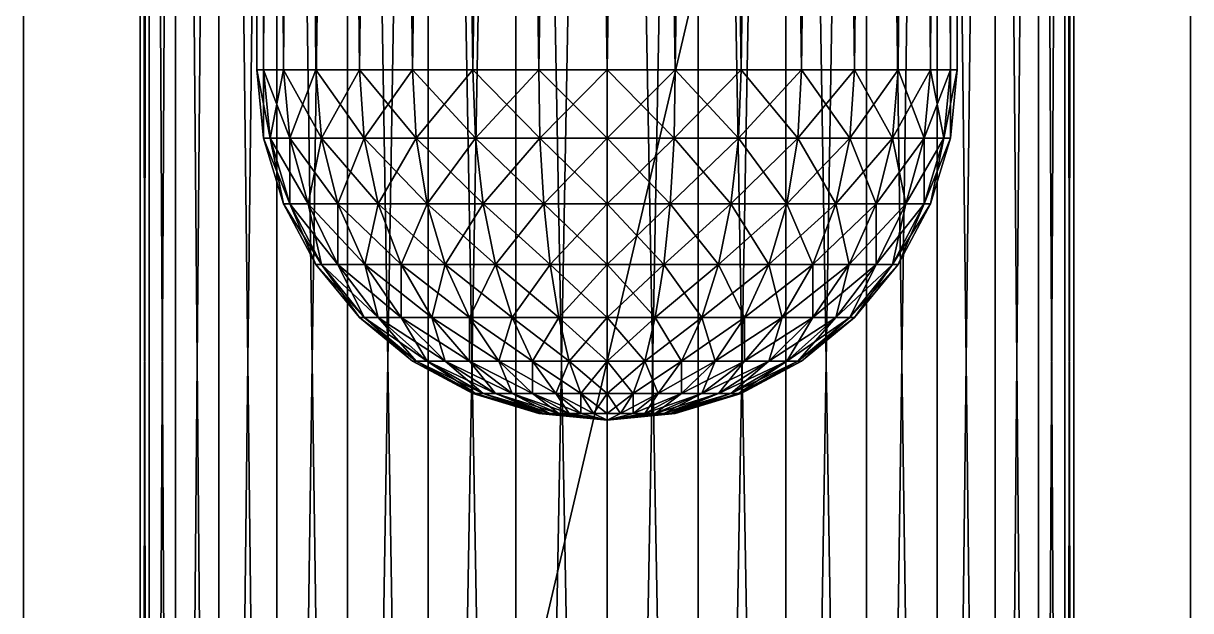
# Model space of a CAD drawing. Header units: millimetres. Extents: x -510 to 550, y -577 to 577.
# Drawn here: x 410 to 450, y 356.47 to 376.6 of the extents above; entities that cross this region are included whole.
import ezdxf

# ---------------------------------------------------------------- set-up
doc = ezdxf.new("R2010")
doc.units = ezdxf.units.MM
for name, color, linetype, true_color in [('front_left_support_collision', 7, 'Continuous', 0x5c6b75), ('structure_left_front_axle', 7, 'Continuous', 0x5c6b75), ('structure_left_front_bridge', 7, 'Continuous', 0x5c6b75)]:
    doc.layers.add(name, color=color, linetype=linetype, true_color=true_color)

msp = doc.modelspace()

# ---------------------------------------------------------------- linework, layer by layer
at = {"layer": 'front_left_support_collision', "true_color": 0x5c6b75}
for points in [[(410, 280, -122.5), (450, 450, -122.5), (450, 280, -122.5)], [(410, 280, -122.5), (410, 450, -122.5), (450, 450, -122.5)], [(410, 280, -97.5), (450, 280, -97.5), (450, 450, -97.5)], [(410, 280, -97.5), (450, 450, -97.5), (410, 450, -97.5)], [(410, 450, -122.5), (410, 280, -122.5), (410, 280, -97.5)], [(410, 450, -122.5), (410, 280, -97.5), (410, 450, -97.5)], [(450, 280, -122.5), (450, 450, -122.5), (450, 450, -97.5)], [(450, 280, -122.5), (450, 450, -97.5), (450, 280, -97.5)]]:
    msp.add_3dface(points, dxfattribs=at)
at = {"layer": 'structure_left_front_axle', "true_color": 0x5c6b75}
for points in [[(418.231, 525, -277.659), (418, 525, -280), (418, 375, -280)], [(418.231, 525, -277.659), (418, 375, -280), (418.231, 375, -277.659)], [(418, 525, -280), (418.231, 525, -282.341), (418.231, 375, -282.341)], [(418, 525, -280), (418.231, 375, -282.341), (418, 375, -280)], [(418.913, 525, -275.408), (418.231, 525, -277.659), (418.231, 375, -277.659)], [(418.913, 525, -275.408), (418.231, 375, -277.659), (418.913, 375, -275.408)], [(418.231, 525, -282.341), (418.913, 525, -284.592), (418.913, 375, -284.592)], [(418.231, 525, -282.341), (418.913, 375, -284.592), (418.231, 375, -282.341)], [(420.022, 525, -273.333), (418.913, 525, -275.408), (418.913, 375, -275.408)], [(420.022, 525, -273.333), (418.913, 375, -275.408), (420.022, 375, -273.333)], [(418.913, 525, -284.592), (420.022, 525, -286.667), (420.022, 375, -286.667)], [(418.913, 525, -284.592), (420.022, 375, -286.667), (418.913, 375, -284.592)], [(421.515, 525, -271.515), (420.022, 525, -273.333), (420.022, 375, -273.333)], [(421.515, 525, -271.515), (420.022, 375, -273.333), (421.515, 375, -271.515)], [(420.022, 525, -286.667), (421.515, 525, -288.485), (421.515, 375, -288.485)], [(420.022, 525, -286.667), (421.515, 375, -288.485), (420.022, 375, -286.667)], [(423.333, 525, -270.022), (421.515, 525, -271.515), (421.515, 375, -271.515)], [(423.333, 525, -270.022), (421.515, 375, -271.515), (423.333, 375, -270.022)], [(421.515, 525, -288.485), (423.333, 525, -289.978), (423.333, 375, -289.978)], [(421.515, 525, -288.485), (423.333, 375, -289.978), (421.515, 375, -288.485)], [(425.408, 525, -268.913), (423.333, 525, -270.022), (423.333, 375, -270.022)], [(425.408, 525, -268.913), (423.333, 375, -270.022), (425.408, 375, -268.913)], [(423.333, 525, -289.978), (425.408, 525, -291.087), (425.408, 375, -291.087)], [(423.333, 525, -289.978), (425.408, 375, -291.087), (423.333, 375, -289.978)], [(427.659, 525, -268.231), (425.408, 525, -268.913), (425.408, 375, -268.913)], [(427.659, 525, -268.231), (425.408, 375, -268.913), (427.659, 375, -268.231)], [(425.408, 525, -291.087), (427.659, 525, -291.769), (427.659, 375, -291.769)], [(425.408, 525, -291.087), (427.659, 375, -291.769), (425.408, 375, -291.087)], [(430, 525, -268), (427.659, 525, -268.231), (427.659, 375, -268.231)], [(430, 525, -268), (427.659, 375, -268.231), (430, 375, -268)], [(427.659, 525, -291.769), (430, 525, -292), (430, 375, -292)], [(427.659, 525, -291.769), (430, 375, -292), (427.659, 375, -291.769)], [(432.341, 525, -268.231), (430, 525, -268), (430, 375, -268)], [(432.341, 525, -268.231), (430, 375, -268), (432.341, 375, -268.231)], [(430, 525, -292), (432.341, 525, -291.769), (432.341, 375, -291.769)], [(430, 525, -292), (432.341, 375, -291.769), (430, 375, -292)], [(434.592, 525, -268.913), (432.341, 525, -268.231), (432.341, 375, -268.231)], [(434.592, 525, -268.913), (432.341, 375, -268.231), (434.592, 375, -268.913)], [(432.341, 525, -291.769), (434.592, 525, -291.087), (434.592, 375, -291.087)], [(432.341, 525, -291.769), (434.592, 375, -291.087), (432.341, 375, -291.769)], [(436.667, 525, -270.022), (434.592, 525, -268.913), (434.592, 375, -268.913)], [(436.667, 525, -270.022), (434.592, 375, -268.913), (436.667, 375, -270.022)], [(434.592, 525, -291.087), (436.667, 525, -289.978), (436.667, 375, -289.978)], [(434.592, 525, -291.087), (436.667, 375, -289.978), (434.592, 375, -291.087)], [(438.485, 525, -271.515), (436.667, 525, -270.022), (436.667, 375, -270.022)], [(438.485, 525, -271.515), (436.667, 375, -270.022), (438.485, 375, -271.515)], [(436.667, 525, -289.978), (438.485, 525, -288.485), (438.485, 375, -288.485)], [(436.667, 525, -289.978), (438.485, 375, -288.485), (436.667, 375, -289.978)], [(439.978, 525, -273.333), (438.485, 525, -271.515), (438.485, 375, -271.515)], [(439.978, 525, -273.333), (438.485, 375, -271.515), (439.978, 375, -273.333)], [(438.485, 525, -288.485), (439.978, 525, -286.667), (439.978, 375, -286.667)], [(438.485, 525, -288.485), (439.978, 375, -286.667), (438.485, 375, -288.485)], [(441.087, 525, -275.408), (439.978, 525, -273.333), (439.978, 375, -273.333)], [(441.087, 525, -275.408), (439.978, 375, -273.333), (441.087, 375, -275.408)], [(439.978, 525, -286.667), (441.087, 525, -284.592), (441.087, 375, -284.592)], [(439.978, 525, -286.667), (441.087, 375, -284.592), (439.978, 375, -286.667)], [(441.769, 525, -277.659), (441.087, 525, -275.408), (441.087, 375, -275.408)], [(441.769, 525, -277.659), (441.087, 375, -275.408), (441.769, 375, -277.659)], [(441.087, 525, -284.592), (441.769, 525, -282.341), (441.769, 375, -282.341)], [(441.087, 525, -284.592), (441.769, 375, -282.341), (441.087, 375, -284.592)], [(442, 525, -280), (441.769, 525, -277.659), (441.769, 375, -277.659)], [(442, 525, -280), (441.769, 375, -277.659), (442, 375, -280)], [(441.769, 525, -282.341), (442, 525, -280), (442, 375, -280)], [(441.769, 525, -282.341), (442, 375, -280), (441.769, 375, -282.341)], [(418.231, 375, -277.659), (418, 375, -280), (418.231, 372.659, -280)], [(418, 375, -280), (418.231, 375, -282.341), (418.457, 372.659, -282.296)], [(418, 375, -280), (418.457, 372.659, -282.296), (418.231, 372.659, -280)], [(418.913, 375, -275.408), (418.231, 375, -277.659), (418.457, 372.659, -277.704)], [(418.231, 375, -277.659), (418.231, 372.659, -280), (418.457, 372.659, -277.704)], [(418.231, 375, -282.341), (418.913, 375, -284.592), (419.126, 372.659, -284.504)], [(418.231, 375, -282.341), (419.126, 372.659, -284.504), (418.457, 372.659, -282.296)], [(418.913, 375, -275.408), (418.457, 372.659, -277.704), (419.126, 372.659, -275.496)], [(420.022, 375, -273.333), (418.913, 375, -275.408), (419.126, 372.659, -275.496)], [(418.913, 375, -284.592), (420.022, 375, -286.667), (420.214, 372.659, -286.539)], [(418.913, 375, -284.592), (420.214, 372.659, -286.539), (419.126, 372.659, -284.504)], [(420.022, 375, -273.333), (419.126, 372.659, -275.496), (420.214, 372.659, -273.461)], [(421.515, 375, -271.515), (420.022, 375, -273.333), (420.214, 372.659, -273.461)], [(420.022, 375, -286.667), (421.515, 375, -288.485), (421.678, 372.659, -288.322)], [(420.022, 375, -286.667), (421.678, 372.659, -288.322), (420.214, 372.659, -286.539)], [(421.515, 375, -271.515), (420.214, 372.659, -273.461), (421.678, 372.659, -271.678)], [(423.333, 375, -270.022), (421.515, 375, -271.515), (421.678, 372.659, -271.678)], [(421.515, 375, -288.485), (423.333, 375, -289.978), (423.461, 372.659, -289.786)], [(421.515, 375, -288.485), (423.461, 372.659, -289.786), (421.678, 372.659, -288.322)], [(423.333, 375, -270.022), (421.678, 372.659, -271.678), (423.461, 372.659, -270.214)], [(425.408, 375, -268.913), (423.333, 375, -270.022), (423.461, 372.659, -270.214)], [(423.333, 375, -289.978), (425.408, 375, -291.087), (425.496, 372.659, -290.874)], [(423.333, 375, -289.978), (425.496, 372.659, -290.874), (423.461, 372.659, -289.786)], [(425.408, 375, -268.913), (423.461, 372.659, -270.214), (425.496, 372.659, -269.126)], [(427.659, 375, -268.231), (425.408, 375, -268.913), (425.496, 372.659, -269.126)], [(425.408, 375, -291.087), (427.659, 375, -291.769), (427.704, 372.659, -291.543)], [(425.408, 375, -291.087), (427.704, 372.659, -291.543), (425.496, 372.659, -290.874)], [(427.659, 375, -268.231), (425.496, 372.659, -269.126), (427.704, 372.659, -268.457)], [(430, 375, -268), (427.659, 375, -268.231), (427.704, 372.659, -268.457)], [(427.659, 375, -291.769), (430, 375, -292), (430, 372.659, -291.769)], [(427.659, 375, -291.769), (430, 372.659, -291.769), (427.704, 372.659, -291.543)], [(430, 375, -268), (427.704, 372.659, -268.457), (430, 372.659, -268.231)], [(432.341, 375, -268.231), (430, 375, -268), (430, 372.659, -268.231)], [(432.341, 375, -268.231), (430, 372.659, -268.231), (432.296, 372.659, -268.457)], [(430, 375, -292), (432.341, 375, -291.769), (432.296, 372.659, -291.543)], [(430, 375, -292), (432.296, 372.659, -291.543), (430, 372.659, -291.769)], [(434.592, 375, -268.913), (432.341, 375, -268.231), (432.296, 372.659, -268.457)], [(434.592, 375, -268.913), (432.296, 372.659, -268.457), (434.504, 372.659, -269.126)], [(432.341, 375, -291.769), (434.504, 372.659, -290.874), (432.296, 372.659, -291.543)], [(432.341, 375, -291.769), (434.592, 375, -291.087), (434.504, 372.659, -290.874)], [(436.667, 375, -270.022), (434.592, 375, -268.913), (434.504, 372.659, -269.126)], [(436.667, 375, -270.022), (434.504, 372.659, -269.126), (436.539, 372.659, -270.214)], [(434.592, 375, -291.087), (436.539, 372.659, -289.786), (434.504, 372.659, -290.874)], [(434.592, 375, -291.087), (436.667, 375, -289.978), (436.539, 372.659, -289.786)], [(438.485, 375, -271.515), (436.667, 375, -270.022), (436.539, 372.659, -270.214)], [(438.485, 375, -271.515), (436.539, 372.659, -270.214), (438.322, 372.659, -271.678)], [(436.667, 375, -289.978), (438.322, 372.659, -288.322), (436.539, 372.659, -289.786)], [(436.667, 375, -289.978), (438.485, 375, -288.485), (438.322, 372.659, -288.322)], [(439.978, 375, -273.333), (438.485, 375, -271.515), (438.322, 372.659, -271.678)], [(439.978, 375, -273.333), (438.322, 372.659, -271.678), (439.786, 372.659, -273.461)], [(438.485, 375, -288.485), (439.786, 372.659, -286.539), (438.322, 372.659, -288.322)], [(438.485, 375, -288.485), (439.978, 375, -286.667), (439.786, 372.659, -286.539)], [(441.087, 375, -275.408), (439.978, 375, -273.333), (439.786, 372.659, -273.461)], [(441.087, 375, -275.408), (439.786, 372.659, -273.461), (440.874, 372.659, -275.496)], [(439.978, 375, -286.667), (440.874, 372.659, -284.504), (439.786, 372.659, -286.539)], [(439.978, 375, -286.667), (441.087, 375, -284.592), (440.874, 372.659, -284.504)], [(441.769, 375, -277.659), (441.087, 375, -275.408), (440.874, 372.659, -275.496)], [(441.769, 375, -277.659), (440.874, 372.659, -275.496), (441.543, 372.659, -277.704)], [(441.087, 375, -284.592), (441.543, 372.659, -282.296), (440.874, 372.659, -284.504)], [(441.087, 375, -284.592), (441.769, 375, -282.341), (441.543, 372.659, -282.296)], [(442, 375, -280), (441.769, 375, -277.659), (441.543, 372.659, -277.704)], [(442, 375, -280), (441.543, 372.659, -277.704), (441.769, 372.659, -280)], [(441.769, 375, -282.341), (441.769, 372.659, -280), (441.543, 372.659, -282.296)], [(441.769, 375, -282.341), (442, 375, -280), (441.769, 372.659, -280)], [(418.457, 372.659, -277.704), (418.231, 372.659, -280), (418.913, 370.408, -280)], [(418.231, 372.659, -280), (418.457, 372.659, -282.296), (419.126, 370.408, -282.163)], [(418.231, 372.659, -280), (419.126, 370.408, -282.163), (418.913, 370.408, -280)], [(419.126, 372.659, -275.496), (418.457, 372.659, -277.704), (419.126, 370.408, -277.837)], [(418.457, 372.659, -277.704), (418.913, 370.408, -280), (419.126, 370.408, -277.837)], [(418.457, 372.659, -282.296), (419.126, 372.659, -284.504), (419.757, 370.408, -284.243)], [(418.457, 372.659, -282.296), (419.757, 370.408, -284.243), (419.126, 370.408, -282.163)], [(420.214, 372.659, -273.461), (419.126, 372.659, -275.496), (419.757, 370.408, -275.757)], [(419.126, 372.659, -275.496), (419.126, 370.408, -277.837), (419.757, 370.408, -275.757)], [(419.126, 372.659, -284.504), (420.214, 372.659, -286.539), (420.782, 370.408, -286.159)], [(419.126, 372.659, -284.504), (420.782, 370.408, -286.159), (419.757, 370.408, -284.243)], [(420.214, 372.659, -273.461), (419.757, 370.408, -275.757), (420.782, 370.408, -273.841)], [(421.678, 372.659, -271.678), (420.214, 372.659, -273.461), (420.782, 370.408, -273.841)], [(420.214, 372.659, -286.539), (421.678, 372.659, -288.322), (422.161, 370.408, -287.839)], [(420.214, 372.659, -286.539), (422.161, 370.408, -287.839), (420.782, 370.408, -286.159)], [(421.678, 372.659, -271.678), (420.782, 370.408, -273.841), (422.161, 370.408, -272.161)], [(423.461, 372.659, -270.214), (421.678, 372.659, -271.678), (422.161, 370.408, -272.161)], [(421.678, 372.659, -288.322), (423.461, 372.659, -289.786), (423.841, 370.408, -289.218)], [(421.678, 372.659, -288.322), (423.841, 370.408, -289.218), (422.161, 370.408, -287.839)], [(423.461, 372.659, -270.214), (422.161, 370.408, -272.161), (423.841, 370.408, -270.782)], [(425.496, 372.659, -269.126), (423.461, 372.659, -270.214), (423.841, 370.408, -270.782)], [(423.461, 372.659, -289.786), (425.496, 372.659, -290.874), (425.757, 370.408, -290.243)], [(423.461, 372.659, -289.786), (425.757, 370.408, -290.243), (423.841, 370.408, -289.218)], [(425.496, 372.659, -269.126), (423.841, 370.408, -270.782), (425.757, 370.408, -269.757)], [(427.704, 372.659, -268.457), (425.496, 372.659, -269.126), (425.757, 370.408, -269.757)], [(425.496, 372.659, -290.874), (427.704, 372.659, -291.543), (427.837, 370.408, -290.874)], [(425.496, 372.659, -290.874), (427.837, 370.408, -290.874), (425.757, 370.408, -290.243)], [(427.704, 372.659, -268.457), (425.757, 370.408, -269.757), (427.837, 370.408, -269.126)], [(430, 372.659, -268.231), (427.704, 372.659, -268.457), (427.837, 370.408, -269.126)], [(427.704, 372.659, -291.543), (430, 372.659, -291.769), (430, 370.408, -291.087)], [(427.704, 372.659, -291.543), (430, 370.408, -291.087), (427.837, 370.408, -290.874)], [(430, 372.659, -268.231), (427.837, 370.408, -269.126), (430, 370.408, -268.913)], [(432.296, 372.659, -268.457), (430, 372.659, -268.231), (430, 370.408, -268.913)], [(432.296, 372.659, -268.457), (430, 370.408, -268.913), (432.163, 370.408, -269.126)], [(430, 372.659, -291.769), (432.296, 372.659, -291.543), (432.163, 370.408, -290.874)], [(430, 372.659, -291.769), (432.163, 370.408, -290.874), (430, 370.408, -291.087)], [(434.504, 372.659, -269.126), (432.296, 372.659, -268.457), (432.163, 370.408, -269.126)], [(434.504, 372.659, -269.126), (432.163, 370.408, -269.126), (434.243, 370.408, -269.757)], [(432.296, 372.659, -291.543), (434.243, 370.408, -290.243), (432.163, 370.408, -290.874)], [(432.296, 372.659, -291.543), (434.504, 372.659, -290.874), (434.243, 370.408, -290.243)], [(436.539, 372.659, -270.214), (434.504, 372.659, -269.126), (434.243, 370.408, -269.757)], [(436.539, 372.659, -270.214), (434.243, 370.408, -269.757), (436.159, 370.408, -270.782)], [(434.504, 372.659, -290.874), (436.159, 370.408, -289.218), (434.243, 370.408, -290.243)], [(434.504, 372.659, -290.874), (436.539, 372.659, -289.786), (436.159, 370.408, -289.218)], [(438.322, 372.659, -271.678), (436.539, 372.659, -270.214), (436.159, 370.408, -270.782)], [(438.322, 372.659, -271.678), (436.159, 370.408, -270.782), (437.839, 370.408, -272.161)], [(436.539, 372.659, -289.786), (437.839, 370.408, -287.839), (436.159, 370.408, -289.218)], [(436.539, 372.659, -289.786), (438.322, 372.659, -288.322), (437.839, 370.408, -287.839)], [(439.786, 372.659, -273.461), (438.322, 372.659, -271.678), (437.839, 370.408, -272.161)], [(439.786, 372.659, -273.461), (437.839, 370.408, -272.161), (439.218, 370.408, -273.841)], [(438.322, 372.659, -288.322), (439.218, 370.408, -286.159), (437.839, 370.408, -287.839)], [(438.322, 372.659, -288.322), (439.786, 372.659, -286.539), (439.218, 370.408, -286.159)], [(440.874, 372.659, -275.496), (439.786, 372.659, -273.461), (439.218, 370.408, -273.841)], [(440.874, 372.659, -275.496), (439.218, 370.408, -273.841), (440.243, 370.408, -275.757)], [(439.786, 372.659, -286.539), (440.243, 370.408, -284.243), (439.218, 370.408, -286.159)], [(439.786, 372.659, -286.539), (440.874, 372.659, -284.504), (440.243, 370.408, -284.243)], [(441.543, 372.659, -277.704), (440.874, 372.659, -275.496), (440.243, 370.408, -275.757)], [(441.543, 372.659, -277.704), (440.243, 370.408, -275.757), (440.874, 370.408, -277.837)], [(440.874, 372.659, -284.504), (440.874, 370.408, -282.163), (440.243, 370.408, -284.243)], [(441.769, 372.659, -280), (441.543, 372.659, -277.704), (440.874, 370.408, -277.837)], [(441.769, 372.659, -280), (440.874, 370.408, -277.837), (441.087, 370.408, -280)], [(440.874, 372.659, -284.504), (441.543, 372.659, -282.296), (440.874, 370.408, -282.163)], [(441.543, 372.659, -282.296), (441.087, 370.408, -280), (440.874, 370.408, -282.163)], [(441.543, 372.659, -282.296), (441.769, 372.659, -280), (441.087, 370.408, -280)], [(419.126, 370.408, -277.837), (418.913, 370.408, -280), (420.022, 368.333, -280)], [(418.913, 370.408, -280), (419.126, 370.408, -282.163), (420.214, 368.333, -281.947)], [(418.913, 370.408, -280), (420.214, 368.333, -281.947), (420.022, 368.333, -280)], [(419.757, 370.408, -275.757), (419.126, 370.408, -277.837), (420.214, 368.333, -278.053)], [(419.126, 370.408, -277.837), (420.022, 368.333, -280), (420.214, 368.333, -278.053)], [(419.126, 370.408, -282.163), (419.757, 370.408, -284.243), (420.782, 368.333, -283.818)], [(419.126, 370.408, -282.163), (420.782, 368.333, -283.818), (420.214, 368.333, -281.947)], [(420.782, 370.408, -273.841), (419.757, 370.408, -275.757), (420.782, 368.333, -276.182)], [(419.757, 370.408, -275.757), (420.214, 368.333, -278.053), (420.782, 368.333, -276.182)], [(419.757, 370.408, -284.243), (420.782, 370.408, -286.159), (421.704, 368.333, -285.543)], [(419.757, 370.408, -284.243), (421.704, 368.333, -285.543), (420.782, 368.333, -283.818)], [(422.161, 370.408, -272.161), (420.782, 370.408, -273.841), (421.704, 368.333, -274.457)], [(420.782, 370.408, -273.841), (420.782, 368.333, -276.182), (421.704, 368.333, -274.457)], [(420.782, 370.408, -286.159), (422.161, 370.408, -287.839), (422.945, 368.333, -287.055)], [(420.782, 370.408, -286.159), (422.945, 368.333, -287.055), (421.704, 368.333, -285.543)], [(422.161, 370.408, -272.161), (421.704, 368.333, -274.457), (422.945, 368.333, -272.945)], [(423.841, 370.408, -270.782), (422.161, 370.408, -272.161), (422.945, 368.333, -272.945)], [(422.161, 370.408, -287.839), (423.841, 370.408, -289.218), (424.457, 368.333, -288.296)], [(422.161, 370.408, -287.839), (424.457, 368.333, -288.296), (422.945, 368.333, -287.055)], [(423.841, 370.408, -270.782), (422.945, 368.333, -272.945), (424.457, 368.333, -271.704)], [(425.757, 370.408, -269.757), (423.841, 370.408, -270.782), (424.457, 368.333, -271.704)], [(423.841, 370.408, -289.218), (425.757, 370.408, -290.243), (426.182, 368.333, -289.218)], [(423.841, 370.408, -289.218), (426.182, 368.333, -289.218), (424.457, 368.333, -288.296)], [(425.757, 370.408, -269.757), (424.457, 368.333, -271.704), (426.182, 368.333, -270.782)], [(427.837, 370.408, -269.126), (425.757, 370.408, -269.757), (426.182, 368.333, -270.782)], [(425.757, 370.408, -290.243), (427.837, 370.408, -290.874), (428.053, 368.333, -289.786)], [(425.757, 370.408, -290.243), (428.053, 368.333, -289.786), (426.182, 368.333, -289.218)], [(427.837, 370.408, -269.126), (426.182, 368.333, -270.782), (428.053, 368.333, -270.214)], [(430, 370.408, -268.913), (427.837, 370.408, -269.126), (428.053, 368.333, -270.214)], [(427.837, 370.408, -290.874), (430, 370.408, -291.087), (430, 368.333, -289.978)], [(427.837, 370.408, -290.874), (430, 368.333, -289.978), (428.053, 368.333, -289.786)], [(430, 370.408, -268.913), (428.053, 368.333, -270.214), (430, 368.333, -270.022)], [(432.163, 370.408, -269.126), (430, 370.408, -268.913), (430, 368.333, -270.022)], [(432.163, 370.408, -269.126), (430, 368.333, -270.022), (431.947, 368.333, -270.214)], [(430, 370.408, -291.087), (432.163, 370.408, -290.874), (431.947, 368.333, -289.786)], [(430, 370.408, -291.087), (431.947, 368.333, -289.786), (430, 368.333, -289.978)], [(434.243, 370.408, -269.757), (432.163, 370.408, -269.126), (431.947, 368.333, -270.214)], [(434.243, 370.408, -269.757), (431.947, 368.333, -270.214), (433.818, 368.333, -270.782)], [(432.163, 370.408, -290.874), (433.818, 368.333, -289.218), (431.947, 368.333, -289.786)], [(432.163, 370.408, -290.874), (434.243, 370.408, -290.243), (433.818, 368.333, -289.218)], [(436.159, 370.408, -270.782), (434.243, 370.408, -269.757), (433.818, 368.333, -270.782)], [(436.159, 370.408, -270.782), (433.818, 368.333, -270.782), (435.543, 368.333, -271.704)], [(434.243, 370.408, -290.243), (435.543, 368.333, -288.296), (433.818, 368.333, -289.218)], [(434.243, 370.408, -290.243), (436.159, 370.408, -289.218), (435.543, 368.333, -288.296)], [(437.839, 370.408, -272.161), (436.159, 370.408, -270.782), (435.543, 368.333, -271.704)], [(437.839, 370.408, -272.161), (435.543, 368.333, -271.704), (437.055, 368.333, -272.945)], [(436.159, 370.408, -289.218), (437.055, 368.333, -287.055), (435.543, 368.333, -288.296)], [(436.159, 370.408, -289.218), (437.839, 370.408, -287.839), (437.055, 368.333, -287.055)], [(439.218, 370.408, -273.841), (437.839, 370.408, -272.161), (437.055, 368.333, -272.945)], [(439.218, 370.408, -273.841), (437.055, 368.333, -272.945), (438.296, 368.333, -274.457)], [(437.839, 370.408, -287.839), (438.296, 368.333, -285.543), (437.055, 368.333, -287.055)], [(437.839, 370.408, -287.839), (439.218, 370.408, -286.159), (438.296, 368.333, -285.543)], [(440.243, 370.408, -275.757), (439.218, 370.408, -273.841), (438.296, 368.333, -274.457)], [(440.243, 370.408, -275.757), (438.296, 368.333, -274.457), (439.218, 368.333, -276.182)], [(439.218, 370.408, -286.159), (439.218, 368.333, -283.818), (438.296, 368.333, -285.543)], [(440.874, 370.408, -277.837), (440.243, 370.408, -275.757), (439.218, 368.333, -276.182)], [(440.874, 370.408, -277.837), (439.218, 368.333, -276.182), (439.786, 368.333, -278.053)], [(439.218, 370.408, -286.159), (440.243, 370.408, -284.243), (439.218, 368.333, -283.818)], [(440.243, 370.408, -284.243), (439.786, 368.333, -281.947), (439.218, 368.333, -283.818)], [(441.087, 370.408, -280), (440.874, 370.408, -277.837), (439.786, 368.333, -278.053)], [(441.087, 370.408, -280), (439.786, 368.333, -278.053), (439.978, 368.333, -280)], [(440.243, 370.408, -284.243), (440.874, 370.408, -282.163), (439.786, 368.333, -281.947)], [(440.874, 370.408, -282.163), (439.978, 368.333, -280), (439.786, 368.333, -281.947)], [(440.874, 370.408, -282.163), (441.087, 370.408, -280), (439.978, 368.333, -280)], [(420.214, 368.333, -278.053), (420.022, 368.333, -280), (421.515, 366.515, -280)], [(420.022, 368.333, -280), (420.214, 368.333, -281.947), (421.678, 366.515, -281.655)], [(420.022, 368.333, -280), (421.678, 366.515, -281.655), (421.515, 366.515, -280)], [(420.782, 368.333, -276.182), (420.214, 368.333, -278.053), (421.678, 366.515, -278.345)], [(420.214, 368.333, -278.053), (421.515, 366.515, -280), (421.678, 366.515, -278.345)], [(420.214, 368.333, -281.947), (420.782, 368.333, -283.818), (422.161, 366.515, -283.247)], [(420.214, 368.333, -281.947), (422.161, 366.515, -283.247), (421.678, 366.515, -281.655)], [(421.704, 368.333, -274.457), (420.782, 368.333, -276.182), (422.161, 366.515, -276.753)], [(420.782, 368.333, -276.182), (421.678, 366.515, -278.345), (422.161, 366.515, -276.753)], [(420.782, 368.333, -283.818), (421.704, 368.333, -285.543), (422.945, 366.515, -284.714)], [(420.782, 368.333, -283.818), (422.945, 366.515, -284.714), (422.161, 366.515, -283.247)], [(422.945, 368.333, -272.945), (421.704, 368.333, -274.457), (422.945, 366.515, -275.286)], [(421.704, 368.333, -274.457), (422.161, 366.515, -276.753), (422.945, 366.515, -275.286)], [(421.704, 368.333, -285.543), (422.945, 368.333, -287.055), (424, 366.515, -286)], [(421.704, 368.333, -285.543), (424, 366.515, -286), (422.945, 366.515, -284.714)], [(424.457, 368.333, -271.704), (422.945, 368.333, -272.945), (424, 366.515, -274)], [(422.945, 368.333, -272.945), (422.945, 366.515, -275.286), (424, 366.515, -274)], [(422.945, 368.333, -287.055), (424.457, 368.333, -288.296), (425.286, 366.515, -287.055)], [(422.945, 368.333, -287.055), (425.286, 366.515, -287.055), (424, 366.515, -286)], [(424.457, 368.333, -271.704), (424, 366.515, -274), (425.286, 366.515, -272.945)], [(426.182, 368.333, -270.782), (424.457, 368.333, -271.704), (425.286, 366.515, -272.945)], [(424.457, 368.333, -288.296), (426.182, 368.333, -289.218), (426.753, 366.515, -287.839)], [(424.457, 368.333, -288.296), (426.753, 366.515, -287.839), (425.286, 366.515, -287.055)], [(426.182, 368.333, -270.782), (425.286, 366.515, -272.945), (426.753, 366.515, -272.161)], [(428.053, 368.333, -270.214), (426.182, 368.333, -270.782), (426.753, 366.515, -272.161)], [(426.182, 368.333, -289.218), (428.053, 368.333, -289.786), (428.345, 366.515, -288.322)], [(426.182, 368.333, -289.218), (428.345, 366.515, -288.322), (426.753, 366.515, -287.839)], [(428.053, 368.333, -270.214), (426.753, 366.515, -272.161), (428.345, 366.515, -271.678)], [(430, 368.333, -270.022), (428.053, 368.333, -270.214), (428.345, 366.515, -271.678)], [(428.053, 368.333, -289.786), (430, 368.333, -289.978), (430, 366.515, -288.485)], [(428.053, 368.333, -289.786), (430, 366.515, -288.485), (428.345, 366.515, -288.322)], [(430, 368.333, -270.022), (428.345, 366.515, -271.678), (430, 366.515, -271.515)], [(431.947, 368.333, -270.214), (430, 368.333, -270.022), (430, 366.515, -271.515)], [(431.947, 368.333, -270.214), (430, 366.515, -271.515), (431.655, 366.515, -271.678)], [(430, 368.333, -289.978), (431.947, 368.333, -289.786), (431.655, 366.515, -288.322)], [(430, 368.333, -289.978), (431.655, 366.515, -288.322), (430, 366.515, -288.485)], [(433.818, 368.333, -270.782), (431.947, 368.333, -270.214), (431.655, 366.515, -271.678)], [(433.818, 368.333, -270.782), (431.655, 366.515, -271.678), (433.247, 366.515, -272.161)], [(431.947, 368.333, -289.786), (433.247, 366.515, -287.839), (431.655, 366.515, -288.322)], [(431.947, 368.333, -289.786), (433.818, 368.333, -289.218), (433.247, 366.515, -287.839)], [(435.543, 368.333, -271.704), (433.818, 368.333, -270.782), (433.247, 366.515, -272.161)], [(435.543, 368.333, -271.704), (433.247, 366.515, -272.161), (434.714, 366.515, -272.945)], [(433.818, 368.333, -289.218), (434.714, 366.515, -287.055), (433.247, 366.515, -287.839)], [(433.818, 368.333, -289.218), (435.543, 368.333, -288.296), (434.714, 366.515, -287.055)], [(437.055, 368.333, -272.945), (435.543, 368.333, -271.704), (434.714, 366.515, -272.945)], [(437.055, 368.333, -272.945), (434.714, 366.515, -272.945), (436, 366.515, -274)], [(435.543, 368.333, -288.296), (436, 366.515, -286), (434.714, 366.515, -287.055)], [(435.543, 368.333, -288.296), (437.055, 368.333, -287.055), (436, 366.515, -286)], [(438.296, 368.333, -274.457), (437.055, 368.333, -272.945), (436, 366.515, -274)], [(438.296, 368.333, -274.457), (436, 366.515, -274), (437.055, 366.515, -275.286)], [(437.055, 368.333, -287.055), (437.055, 366.515, -284.714), (436, 366.515, -286)], [(439.218, 368.333, -276.182), (438.296, 368.333, -274.457), (437.055, 366.515, -275.286)], [(439.218, 368.333, -276.182), (437.055, 366.515, -275.286), (437.839, 366.515, -276.753)], [(437.055, 368.333, -287.055), (438.296, 368.333, -285.543), (437.055, 366.515, -284.714)], [(438.296, 368.333, -285.543), (437.839, 366.515, -283.247), (437.055, 366.515, -284.714)], [(439.786, 368.333, -278.053), (439.218, 368.333, -276.182), (437.839, 366.515, -276.753)], [(439.786, 368.333, -278.053), (437.839, 366.515, -276.753), (438.322, 366.515, -278.345)], [(438.296, 368.333, -285.543), (439.218, 368.333, -283.818), (437.839, 366.515, -283.247)], [(439.218, 368.333, -283.818), (438.322, 366.515, -281.655), (437.839, 366.515, -283.247)], [(439.978, 368.333, -280), (439.786, 368.333, -278.053), (438.322, 366.515, -278.345)], [(439.978, 368.333, -280), (438.322, 366.515, -278.345), (438.485, 366.515, -280)], [(439.218, 368.333, -283.818), (439.786, 368.333, -281.947), (438.322, 366.515, -281.655)], [(439.786, 368.333, -281.947), (438.485, 366.515, -280), (438.322, 366.515, -281.655)], [(439.786, 368.333, -281.947), (439.978, 368.333, -280), (438.485, 366.515, -280)], [(421.678, 366.515, -278.345), (421.515, 366.515, -280), (423.333, 365.022, -280)], [(421.515, 366.515, -280), (421.678, 366.515, -281.655), (423.461, 365.022, -281.301)], [(421.515, 366.515, -280), (423.461, 365.022, -281.301), (423.333, 365.022, -280)], [(422.161, 366.515, -276.753), (421.678, 366.515, -278.345), (423.461, 365.022, -278.699)], [(421.678, 366.515, -278.345), (423.333, 365.022, -280), (423.461, 365.022, -278.699)], [(421.678, 366.515, -281.655), (422.161, 366.515, -283.247), (423.841, 365.022, -282.551)], [(421.678, 366.515, -281.655), (423.841, 365.022, -282.551), (423.461, 365.022, -281.301)], [(422.945, 366.515, -275.286), (422.161, 366.515, -276.753), (423.841, 365.022, -277.449)], [(422.161, 366.515, -276.753), (423.461, 365.022, -278.699), (423.841, 365.022, -277.449)], [(422.161, 366.515, -283.247), (422.945, 366.515, -284.714), (424.457, 365.022, -283.704)], [(422.161, 366.515, -283.247), (424.457, 365.022, -283.704), (423.841, 365.022, -282.551)], [(424, 366.515, -274), (422.945, 366.515, -275.286), (424.457, 365.022, -276.296)], [(422.945, 366.515, -275.286), (423.841, 365.022, -277.449), (424.457, 365.022, -276.296)], [(422.945, 366.515, -284.714), (424, 366.515, -286), (425.286, 365.022, -284.714)], [(422.945, 366.515, -284.714), (425.286, 365.022, -284.714), (424.457, 365.022, -283.704)], [(425.286, 366.515, -272.945), (424, 366.515, -274), (425.286, 365.022, -275.286)], [(424, 366.515, -274), (424.457, 365.022, -276.296), (425.286, 365.022, -275.286)], [(424, 366.515, -286), (425.286, 366.515, -287.055), (426.296, 365.022, -285.543)], [(424, 366.515, -286), (426.296, 365.022, -285.543), (425.286, 365.022, -284.714)], [(426.753, 366.515, -272.161), (425.286, 366.515, -272.945), (426.296, 365.022, -274.457)], [(425.286, 366.515, -272.945), (425.286, 365.022, -275.286), (426.296, 365.022, -274.457)], [(425.286, 366.515, -287.055), (426.753, 366.515, -287.839), (427.449, 365.022, -286.159)], [(425.286, 366.515, -287.055), (427.449, 365.022, -286.159), (426.296, 365.022, -285.543)], [(426.753, 366.515, -272.161), (426.296, 365.022, -274.457), (427.449, 365.022, -273.841)], [(428.345, 366.515, -271.678), (426.753, 366.515, -272.161), (427.449, 365.022, -273.841)], [(426.753, 366.515, -287.839), (428.345, 366.515, -288.322), (428.699, 365.022, -286.539)], [(426.753, 366.515, -287.839), (428.699, 365.022, -286.539), (427.449, 365.022, -286.159)], [(428.345, 366.515, -271.678), (427.449, 365.022, -273.841), (428.699, 365.022, -273.461)], [(430, 366.515, -271.515), (428.345, 366.515, -271.678), (428.699, 365.022, -273.461)], [(428.345, 366.515, -288.322), (430, 366.515, -288.485), (430, 365.022, -286.667)], [(428.345, 366.515, -288.322), (430, 365.022, -286.667), (428.699, 365.022, -286.539)], [(430, 366.515, -271.515), (428.699, 365.022, -273.461), (430, 365.022, -273.333)], [(431.655, 366.515, -271.678), (430, 366.515, -271.515), (430, 365.022, -273.333)], [(431.655, 366.515, -271.678), (430, 365.022, -273.333), (431.301, 365.022, -273.461)], [(430, 366.515, -288.485), (431.655, 366.515, -288.322), (431.301, 365.022, -286.539)], [(430, 366.515, -288.485), (431.301, 365.022, -286.539), (430, 365.022, -286.667)], [(433.247, 366.515, -272.161), (431.655, 366.515, -271.678), (431.301, 365.022, -273.461)], [(433.247, 366.515, -272.161), (431.301, 365.022, -273.461), (432.551, 365.022, -273.841)], [(431.655, 366.515, -288.322), (432.551, 365.022, -286.159), (431.301, 365.022, -286.539)], [(431.655, 366.515, -288.322), (433.247, 366.515, -287.839), (432.551, 365.022, -286.159)], [(434.714, 366.515, -272.945), (433.247, 366.515, -272.161), (432.551, 365.022, -273.841)], [(434.714, 366.515, -272.945), (432.551, 365.022, -273.841), (433.704, 365.022, -274.457)], [(433.247, 366.515, -287.839), (433.704, 365.022, -285.543), (432.551, 365.022, -286.159)], [(433.247, 366.515, -287.839), (434.714, 366.515, -287.055), (433.704, 365.022, -285.543)], [(436, 366.515, -274), (434.714, 366.515, -272.945), (433.704, 365.022, -274.457)], [(436, 366.515, -274), (433.704, 365.022, -274.457), (434.714, 365.022, -275.286)], [(434.714, 366.515, -287.055), (434.714, 365.022, -284.714), (433.704, 365.022, -285.543)], [(437.055, 366.515, -275.286), (436, 366.515, -274), (434.714, 365.022, -275.286)], [(437.055, 366.515, -275.286), (434.714, 365.022, -275.286), (435.543, 365.022, -276.296)], [(434.714, 366.515, -287.055), (436, 366.515, -286), (434.714, 365.022, -284.714)], [(436, 366.515, -286), (435.543, 365.022, -283.704), (434.714, 365.022, -284.714)], [(437.839, 366.515, -276.753), (437.055, 366.515, -275.286), (435.543, 365.022, -276.296)], [(437.839, 366.515, -276.753), (435.543, 365.022, -276.296), (436.159, 365.022, -277.449)], [(436, 366.515, -286), (437.055, 366.515, -284.714), (435.543, 365.022, -283.704)], [(437.055, 366.515, -284.714), (436.159, 365.022, -282.551), (435.543, 365.022, -283.704)], [(438.322, 366.515, -278.345), (437.839, 366.515, -276.753), (436.159, 365.022, -277.449)], [(438.322, 366.515, -278.345), (436.159, 365.022, -277.449), (436.539, 365.022, -278.699)], [(437.055, 366.515, -284.714), (437.839, 366.515, -283.247), (436.159, 365.022, -282.551)], [(437.839, 366.515, -283.247), (436.539, 365.022, -281.301), (436.159, 365.022, -282.551)], [(438.485, 366.515, -280), (438.322, 366.515, -278.345), (436.539, 365.022, -278.699)], [(438.485, 366.515, -280), (436.539, 365.022, -278.699), (436.667, 365.022, -280)], [(437.839, 366.515, -283.247), (438.322, 366.515, -281.655), (436.539, 365.022, -281.301)], [(438.322, 366.515, -281.655), (436.667, 365.022, -280), (436.539, 365.022, -281.301)], [(438.322, 366.515, -281.655), (438.485, 366.515, -280), (436.667, 365.022, -280)], [(423.461, 365.022, -278.699), (423.333, 365.022, -280), (425.408, 363.913, -280)], [(423.333, 365.022, -280), (423.461, 365.022, -281.301), (425.496, 363.913, -280.896)], [(423.333, 365.022, -280), (425.496, 363.913, -280.896), (425.408, 363.913, -280)], [(423.841, 365.022, -277.449), (423.461, 365.022, -278.699), (425.496, 363.913, -279.104)], [(423.461, 365.022, -278.699), (425.408, 363.913, -280), (425.496, 363.913, -279.104)], [(423.461, 365.022, -281.301), (423.841, 365.022, -282.551), (425.757, 363.913, -281.757)], [(423.461, 365.022, -281.301), (425.757, 363.913, -281.757), (425.496, 363.913, -280.896)], [(424.457, 365.022, -276.296), (423.841, 365.022, -277.449), (425.757, 363.913, -278.243)], [(423.841, 365.022, -277.449), (425.496, 363.913, -279.104), (425.757, 363.913, -278.243)], [(423.841, 365.022, -282.551), (424.457, 365.022, -283.704), (426.182, 363.913, -282.551)], [(423.841, 365.022, -282.551), (426.182, 363.913, -282.551), (425.757, 363.913, -281.757)], [(425.286, 365.022, -275.286), (424.457, 365.022, -276.296), (426.182, 363.913, -277.449)], [(424.457, 365.022, -276.296), (425.757, 363.913, -278.243), (426.182, 363.913, -277.449)], [(424.457, 365.022, -283.704), (425.286, 365.022, -284.714), (426.753, 363.913, -283.247)], [(424.457, 365.022, -283.704), (426.753, 363.913, -283.247), (426.182, 363.913, -282.551)], [(426.296, 365.022, -274.457), (425.286, 365.022, -275.286), (426.753, 363.913, -276.753)], [(425.286, 365.022, -275.286), (426.182, 363.913, -277.449), (426.753, 363.913, -276.753)], [(425.286, 365.022, -284.714), (426.296, 365.022, -285.543), (427.449, 363.913, -283.818)], [(425.286, 365.022, -284.714), (427.449, 363.913, -283.818), (426.753, 363.913, -283.247)], [(427.449, 365.022, -273.841), (426.296, 365.022, -274.457), (427.449, 363.913, -276.182)], [(426.296, 365.022, -274.457), (426.753, 363.913, -276.753), (427.449, 363.913, -276.182)], [(426.296, 365.022, -285.543), (427.449, 365.022, -286.159), (428.243, 363.913, -284.243)], [(426.296, 365.022, -285.543), (428.243, 363.913, -284.243), (427.449, 363.913, -283.818)], [(428.699, 365.022, -273.461), (427.449, 365.022, -273.841), (428.243, 363.913, -275.757)], [(427.449, 365.022, -273.841), (427.449, 363.913, -276.182), (428.243, 363.913, -275.757)], [(427.449, 365.022, -286.159), (428.699, 365.022, -286.539), (429.104, 363.913, -284.504)], [(427.449, 365.022, -286.159), (429.104, 363.913, -284.504), (428.243, 363.913, -284.243)], [(428.699, 365.022, -273.461), (428.243, 363.913, -275.757), (429.104, 363.913, -275.496)], [(430, 365.022, -273.333), (428.699, 365.022, -273.461), (429.104, 363.913, -275.496)], [(428.699, 365.022, -286.539), (430, 365.022, -286.667), (430, 363.913, -284.592)], [(428.699, 365.022, -286.539), (430, 363.913, -284.592), (429.104, 363.913, -284.504)], [(430, 365.022, -273.333), (429.104, 363.913, -275.496), (430, 363.913, -275.408)], [(431.301, 365.022, -273.461), (430, 365.022, -273.333), (430, 363.913, -275.408)], [(431.301, 365.022, -273.461), (430, 363.913, -275.408), (430.896, 363.913, -275.496)], [(430, 365.022, -286.667), (431.301, 365.022, -286.539), (430.896, 363.913, -284.504)], [(430, 365.022, -286.667), (430.896, 363.913, -284.504), (430, 363.913, -284.592)], [(432.551, 365.022, -273.841), (431.301, 365.022, -273.461), (430.896, 363.913, -275.496)], [(432.551, 365.022, -273.841), (430.896, 363.913, -275.496), (431.757, 363.913, -275.757)], [(431.301, 365.022, -286.539), (431.757, 363.913, -284.243), (430.896, 363.913, -284.504)], [(431.301, 365.022, -286.539), (432.551, 365.022, -286.159), (431.757, 363.913, -284.243)], [(433.704, 365.022, -274.457), (432.551, 365.022, -273.841), (431.757, 363.913, -275.757)], [(433.704, 365.022, -274.457), (431.757, 363.913, -275.757), (432.551, 363.913, -276.182)], [(432.551, 365.022, -286.159), (432.551, 363.913, -283.818), (431.757, 363.913, -284.243)], [(434.714, 365.022, -275.286), (433.704, 365.022, -274.457), (432.551, 363.913, -276.182)], [(434.714, 365.022, -275.286), (432.551, 363.913, -276.182), (433.247, 363.913, -276.753)], [(432.551, 365.022, -286.159), (433.704, 365.022, -285.543), (432.551, 363.913, -283.818)], [(433.704, 365.022, -285.543), (433.247, 363.913, -283.247), (432.551, 363.913, -283.818)], [(435.543, 365.022, -276.296), (434.714, 365.022, -275.286), (433.247, 363.913, -276.753)], [(435.543, 365.022, -276.296), (433.247, 363.913, -276.753), (433.818, 363.913, -277.449)], [(433.704, 365.022, -285.543), (434.714, 365.022, -284.714), (433.247, 363.913, -283.247)], [(434.714, 365.022, -284.714), (433.818, 363.913, -282.551), (433.247, 363.913, -283.247)], [(436.159, 365.022, -277.449), (435.543, 365.022, -276.296), (433.818, 363.913, -277.449)], [(436.159, 365.022, -277.449), (433.818, 363.913, -277.449), (434.243, 363.913, -278.243)], [(434.714, 365.022, -284.714), (435.543, 365.022, -283.704), (433.818, 363.913, -282.551)], [(435.543, 365.022, -283.704), (434.243, 363.913, -281.757), (433.818, 363.913, -282.551)], [(436.539, 365.022, -278.699), (436.159, 365.022, -277.449), (434.243, 363.913, -278.243)], [(436.539, 365.022, -278.699), (434.243, 363.913, -278.243), (434.504, 363.913, -279.104)], [(435.543, 365.022, -283.704), (436.159, 365.022, -282.551), (434.243, 363.913, -281.757)], [(436.159, 365.022, -282.551), (434.504, 363.913, -280.896), (434.243, 363.913, -281.757)], [(436.667, 365.022, -280), (436.539, 365.022, -278.699), (434.504, 363.913, -279.104)], [(436.667, 365.022, -280), (434.504, 363.913, -279.104), (434.592, 363.913, -280)], [(436.159, 365.022, -282.551), (436.539, 365.022, -281.301), (434.504, 363.913, -280.896)], [(436.539, 365.022, -281.301), (434.592, 363.913, -280), (434.504, 363.913, -280.896)], [(436.539, 365.022, -281.301), (436.667, 365.022, -280), (434.592, 363.913, -280)], [(425.496, 363.913, -279.104), (425.408, 363.913, -280), (427.659, 363.231, -280)], [(425.408, 363.913, -280), (425.496, 363.913, -280.896), (427.704, 363.231, -280.457)], [(425.408, 363.913, -280), (427.704, 363.231, -280.457), (427.659, 363.231, -280)], [(425.757, 363.913, -278.243), (425.496, 363.913, -279.104), (427.704, 363.231, -279.543)], [(425.496, 363.913, -279.104), (427.659, 363.231, -280), (427.704, 363.231, -279.543)], [(425.496, 363.913, -280.896), (425.757, 363.913, -281.757), (427.837, 363.231, -280.896)], [(425.496, 363.913, -280.896), (427.837, 363.231, -280.896), (427.704, 363.231, -280.457)], [(426.182, 363.913, -277.449), (425.757, 363.913, -278.243), (427.837, 363.231, -279.104)], [(425.757, 363.913, -278.243), (427.704, 363.231, -279.543), (427.837, 363.231, -279.104)], [(425.757, 363.913, -281.757), (426.182, 363.913, -282.551), (428.053, 363.231, -281.301)], [(425.757, 363.913, -281.757), (428.053, 363.231, -281.301), (427.837, 363.231, -280.896)], [(426.753, 363.913, -276.753), (426.182, 363.913, -277.449), (428.053, 363.231, -278.699)], [(426.182, 363.913, -277.449), (427.837, 363.231, -279.104), (428.053, 363.231, -278.699)], [(426.182, 363.913, -282.551), (426.753, 363.913, -283.247), (428.345, 363.231, -281.655)], [(426.182, 363.913, -282.551), (428.345, 363.231, -281.655), (428.053, 363.231, -281.301)], [(427.449, 363.913, -276.182), (426.753, 363.913, -276.753), (428.345, 363.231, -278.345)], [(426.753, 363.913, -276.753), (428.053, 363.231, -278.699), (428.345, 363.231, -278.345)], [(426.753, 363.913, -283.247), (427.449, 363.913, -283.818), (428.699, 363.231, -281.947)], [(426.753, 363.913, -283.247), (428.699, 363.231, -281.947), (428.345, 363.231, -281.655)], [(428.243, 363.913, -275.757), (427.449, 363.913, -276.182), (428.699, 363.231, -278.053)], [(427.449, 363.913, -276.182), (428.345, 363.231, -278.345), (428.699, 363.231, -278.053)], [(427.449, 363.913, -283.818), (428.243, 363.913, -284.243), (429.104, 363.231, -282.163)], [(427.449, 363.913, -283.818), (429.104, 363.231, -282.163), (428.699, 363.231, -281.947)], [(429.104, 363.913, -275.496), (428.243, 363.913, -275.757), (429.104, 363.231, -277.837)], [(428.243, 363.913, -275.757), (428.699, 363.231, -278.053), (429.104, 363.231, -277.837)], [(428.243, 363.913, -284.243), (429.104, 363.913, -284.504), (429.543, 363.231, -282.296)], [(428.243, 363.913, -284.243), (429.543, 363.231, -282.296), (429.104, 363.231, -282.163)], [(430, 363.913, -275.408), (429.104, 363.913, -275.496), (429.543, 363.231, -277.704)], [(429.104, 363.913, -275.496), (429.104, 363.231, -277.837), (429.543, 363.231, -277.704)], [(429.104, 363.913, -284.504), (430, 363.913, -284.592), (430, 363.231, -282.341)], [(429.104, 363.913, -284.504), (430, 363.231, -282.341), (429.543, 363.231, -282.296)], [(430, 363.913, -275.408), (429.543, 363.231, -277.704), (430, 363.231, -277.659)], [(430.896, 363.913, -275.496), (430, 363.913, -275.408), (430, 363.231, -277.659)], [(430.896, 363.913, -275.496), (430, 363.231, -277.659), (430.457, 363.231, -277.704)], [(430, 363.913, -284.592), (430.896, 363.913, -284.504), (430.457, 363.231, -282.296)], [(430, 363.913, -284.592), (430.457, 363.231, -282.296), (430, 363.231, -282.341)], [(431.757, 363.913, -275.757), (430.896, 363.913, -275.496), (430.457, 363.231, -277.704)], [(431.757, 363.913, -275.757), (430.457, 363.231, -277.704), (430.896, 363.231, -277.837)], [(430.896, 363.913, -284.504), (430.896, 363.231, -282.163), (430.457, 363.231, -282.296)], [(432.551, 363.913, -276.182), (431.757, 363.913, -275.757), (430.896, 363.231, -277.837)], [(432.551, 363.913, -276.182), (430.896, 363.231, -277.837), (431.301, 363.231, -278.053)], [(430.896, 363.913, -284.504), (431.757, 363.913, -284.243), (430.896, 363.231, -282.163)], [(431.757, 363.913, -284.243), (431.301, 363.231, -281.947), (430.896, 363.231, -282.163)], [(433.247, 363.913, -276.753), (432.551, 363.913, -276.182), (431.301, 363.231, -278.053)], [(433.247, 363.913, -276.753), (431.301, 363.231, -278.053), (431.655, 363.231, -278.345)], [(431.757, 363.913, -284.243), (432.551, 363.913, -283.818), (431.301, 363.231, -281.947)], [(432.551, 363.913, -283.818), (431.655, 363.231, -281.655), (431.301, 363.231, -281.947)], [(433.818, 363.913, -277.449), (433.247, 363.913, -276.753), (431.655, 363.231, -278.345)], [(433.818, 363.913, -277.449), (431.655, 363.231, -278.345), (431.947, 363.231, -278.699)], [(432.551, 363.913, -283.818), (433.247, 363.913, -283.247), (431.655, 363.231, -281.655)], [(433.247, 363.913, -283.247), (431.947, 363.231, -281.301), (431.655, 363.231, -281.655)], [(434.243, 363.913, -278.243), (433.818, 363.913, -277.449), (431.947, 363.231, -278.699)], [(434.243, 363.913, -278.243), (431.947, 363.231, -278.699), (432.163, 363.231, -279.104)], [(433.247, 363.913, -283.247), (433.818, 363.913, -282.551), (431.947, 363.231, -281.301)], [(433.818, 363.913, -282.551), (432.163, 363.231, -280.896), (431.947, 363.231, -281.301)], [(434.504, 363.913, -279.104), (434.243, 363.913, -278.243), (432.163, 363.231, -279.104)], [(434.504, 363.913, -279.104), (432.163, 363.231, -279.104), (432.296, 363.231, -279.543)], [(433.818, 363.913, -282.551), (434.243, 363.913, -281.757), (432.163, 363.231, -280.896)], [(434.243, 363.913, -281.757), (432.296, 363.231, -280.457), (432.163, 363.231, -280.896)], [(434.592, 363.913, -280), (434.504, 363.913, -279.104), (432.296, 363.231, -279.543)], [(434.592, 363.913, -280), (432.296, 363.231, -279.543), (432.341, 363.231, -280)], [(434.243, 363.913, -281.757), (434.504, 363.913, -280.896), (432.296, 363.231, -280.457)], [(434.504, 363.913, -280.896), (432.341, 363.231, -280), (432.296, 363.231, -280.457)], [(434.504, 363.913, -280.896), (434.592, 363.913, -280), (432.341, 363.231, -280)], [(427.704, 363.231, -279.543), (427.659, 363.231, -280), (430, 363, -280)], [(427.659, 363.231, -280), (427.704, 363.231, -280.457), (430, 363, -280)], [(427.837, 363.231, -279.104), (427.704, 363.231, -279.543), (430, 363, -280)], [(427.704, 363.231, -280.457), (427.837, 363.231, -280.896), (430, 363, -280)], [(428.053, 363.231, -278.699), (427.837, 363.231, -279.104), (430, 363, -280)], [(427.837, 363.231, -280.896), (428.053, 363.231, -281.301), (430, 363, -280)], [(428.345, 363.231, -278.345), (428.053, 363.231, -278.699), (430, 363, -280)], [(428.053, 363.231, -281.301), (428.345, 363.231, -281.655), (430, 363, -280)], [(428.699, 363.231, -278.053), (428.345, 363.231, -278.345), (430, 363, -280)], [(428.345, 363.231, -281.655), (428.699, 363.231, -281.947), (430, 363, -280)], [(429.104, 363.231, -277.837), (428.699, 363.231, -278.053), (430, 363, -280)], [(428.699, 363.231, -281.947), (429.104, 363.231, -282.163), (430, 363, -280)], [(429.543, 363.231, -277.704), (429.104, 363.231, -277.837), (430, 363, -280)], [(429.104, 363.231, -282.163), (429.543, 363.231, -282.296), (430, 363, -280)], [(430, 363.231, -277.659), (429.543, 363.231, -277.704), (430, 363, -280)], [(429.543, 363.231, -282.296), (430, 363.231, -282.341), (430, 363, -280)], [(432.341, 363.231, -280), (432.296, 363.231, -279.543), (430, 363, -280)], [(432.296, 363.231, -279.543), (432.163, 363.231, -279.104), (430, 363, -280)], [(432.163, 363.231, -279.104), (431.947, 363.231, -278.699), (430, 363, -280)], [(431.947, 363.231, -278.699), (431.655, 363.231, -278.345), (430, 363, -280)], [(431.655, 363.231, -278.345), (431.301, 363.231, -278.053), (430, 363, -280)], [(431.301, 363.231, -278.053), (430.896, 363.231, -277.837), (430, 363, -280)], [(430.896, 363.231, -277.837), (430.457, 363.231, -277.704), (430, 363, -280)], [(430.457, 363.231, -277.704), (430, 363.231, -277.659), (430, 363, -280)], [(430, 363.231, -282.341), (430.457, 363.231, -282.296), (430, 363, -280)], [(430.457, 363.231, -282.296), (430.896, 363.231, -282.163), (430, 363, -280)], [(430.896, 363.231, -282.163), (431.301, 363.231, -281.947), (430, 363, -280)], [(431.301, 363.231, -281.947), (431.655, 363.231, -281.655), (430, 363, -280)], [(431.655, 363.231, -281.655), (431.947, 363.231, -281.301), (430, 363, -280)], [(431.947, 363.231, -281.301), (432.163, 363.231, -280.896), (430, 363, -280)], [(432.163, 363.231, -280.896), (432.296, 363.231, -280.457), (430, 363, -280)], [(432.296, 363.231, -280.457), (432.341, 363.231, -280), (430, 363, -280)]]:
    msp.add_3dface(points, dxfattribs=at)
at = {"layer": 'structure_left_front_bridge', "true_color": 0x5c6b75}
for points in [[(414.307, 450, -106.879), (414, 450, -110), (414, 280, -110)], [(414.307, 450, -106.879), (414, 280, -110), (414.307, 280, -106.879)], [(414, 450, -110), (414.307, 450, -113.121), (414.307, 280, -113.121)], [(414, 450, -110), (414.307, 280, -113.121), (414, 280, -110)], [(415.218, 450, -103.877), (414.307, 450, -106.879), (414.307, 280, -106.879)], [(415.218, 450, -103.877), (414.307, 280, -106.879), (415.218, 280, -103.877)], [(414.307, 450, -113.121), (415.218, 450, -116.123), (415.218, 280, -116.123)], [(414.307, 450, -113.121), (415.218, 280, -116.123), (414.307, 280, -113.121)], [(416.696, 450, -101.111), (415.218, 450, -103.877), (415.218, 280, -103.877)], [(416.696, 450, -101.111), (415.218, 280, -103.877), (416.696, 280, -101.111)], [(415.218, 450, -116.123), (416.696, 450, -118.889), (416.696, 280, -118.889)], [(415.218, 450, -116.123), (416.696, 280, -118.889), (415.218, 280, -116.123)], [(418.686, 450, -98.686), (416.696, 450, -101.111), (416.696, 280, -101.111)], [(418.686, 450, -98.686), (416.696, 280, -101.111), (418.686, 280, -98.686)], [(416.696, 450, -118.889), (418.686, 450, -121.314), (418.686, 280, -121.314)], [(416.696, 450, -118.889), (418.686, 280, -121.314), (416.696, 280, -118.889)], [(421.111, 450, -96.696), (418.686, 450, -98.686), (418.686, 280, -98.686)], [(421.111, 450, -96.696), (418.686, 280, -98.686), (421.111, 280, -96.696)], [(418.686, 450, -121.314), (421.111, 450, -123.304), (421.111, 280, -123.304)], [(418.686, 450, -121.314), (421.111, 280, -123.304), (418.686, 280, -121.314)], [(423.877, 450, -95.218), (421.111, 450, -96.696), (421.111, 280, -96.696)], [(423.877, 450, -95.218), (421.111, 280, -96.696), (423.877, 280, -95.218)], [(421.111, 450, -123.304), (423.877, 450, -124.782), (423.877, 280, -124.782)], [(421.111, 450, -123.304), (423.877, 280, -124.782), (421.111, 280, -123.304)], [(426.879, 450, -94.307), (423.877, 450, -95.218), (423.877, 280, -95.218)], [(426.879, 450, -94.307), (423.877, 280, -95.218), (426.879, 280, -94.307)], [(423.877, 450, -124.782), (426.879, 450, -125.693), (426.879, 280, -125.693)], [(423.877, 450, -124.782), (426.879, 280, -125.693), (423.877, 280, -124.782)], [(430, 450, -94), (426.879, 450, -94.307), (426.879, 280, -94.307)], [(430, 450, -94), (426.879, 280, -94.307), (430, 280, -94)], [(426.879, 450, -125.693), (430, 450, -126), (430, 280, -126)], [(426.879, 450, -125.693), (430, 280, -126), (426.879, 280, -125.693)], [(433.121, 450, -94.307), (430, 450, -94), (430, 280, -94)], [(433.121, 450, -94.307), (430, 280, -94), (433.121, 280, -94.307)], [(430, 450, -126), (433.121, 450, -125.693), (433.121, 280, -125.693)], [(430, 450, -126), (433.121, 280, -125.693), (430, 280, -126)], [(436.123, 450, -95.218), (433.121, 450, -94.307), (433.121, 280, -94.307)], [(436.123, 450, -95.218), (433.121, 280, -94.307), (436.123, 280, -95.218)], [(433.121, 450, -125.693), (436.123, 450, -124.782), (436.123, 280, -124.782)], [(433.121, 450, -125.693), (436.123, 280, -124.782), (433.121, 280, -125.693)], [(438.889, 450, -96.696), (436.123, 450, -95.218), (436.123, 280, -95.218)], [(438.889, 450, -96.696), (436.123, 280, -95.218), (438.889, 280, -96.696)], [(436.123, 450, -124.782), (438.889, 450, -123.304), (438.889, 280, -123.304)], [(436.123, 450, -124.782), (438.889, 280, -123.304), (436.123, 280, -124.782)], [(441.314, 450, -98.686), (438.889, 450, -96.696), (438.889, 280, -96.696)], [(441.314, 450, -98.686), (438.889, 280, -96.696), (441.314, 280, -98.686)], [(438.889, 450, -123.304), (441.314, 450, -121.314), (441.314, 280, -121.314)], [(438.889, 450, -123.304), (441.314, 280, -121.314), (438.889, 280, -123.304)], [(443.304, 450, -101.111), (441.314, 450, -98.686), (441.314, 280, -98.686)], [(443.304, 450, -101.111), (441.314, 280, -98.686), (443.304, 280, -101.111)], [(441.314, 450, -121.314), (443.304, 450, -118.889), (443.304, 280, -118.889)], [(441.314, 450, -121.314), (443.304, 280, -118.889), (441.314, 280, -121.314)], [(444.782, 450, -103.877), (443.304, 450, -101.111), (443.304, 280, -101.111)], [(444.782, 450, -103.877), (443.304, 280, -101.111), (444.782, 280, -103.877)], [(443.304, 450, -118.889), (444.782, 450, -116.123), (444.782, 280, -116.123)], [(443.304, 450, -118.889), (444.782, 280, -116.123), (443.304, 280, -118.889)], [(445.693, 450, -106.879), (444.782, 450, -103.877), (444.782, 280, -103.877)], [(445.693, 450, -106.879), (444.782, 280, -103.877), (445.693, 280, -106.879)], [(444.782, 450, -116.123), (445.693, 450, -113.121), (445.693, 280, -113.121)], [(444.782, 450, -116.123), (445.693, 280, -113.121), (444.782, 280, -116.123)], [(446, 450, -110), (445.693, 450, -106.879), (445.693, 280, -106.879)], [(446, 450, -110), (445.693, 280, -106.879), (446, 280, -110)], [(445.693, 450, -113.121), (446, 450, -110), (446, 280, -110)], [(445.693, 450, -113.121), (446, 280, -110), (445.693, 280, -113.121)]]:
    msp.add_3dface(points, dxfattribs=at)

doc.saveas('drawing.dxf')
